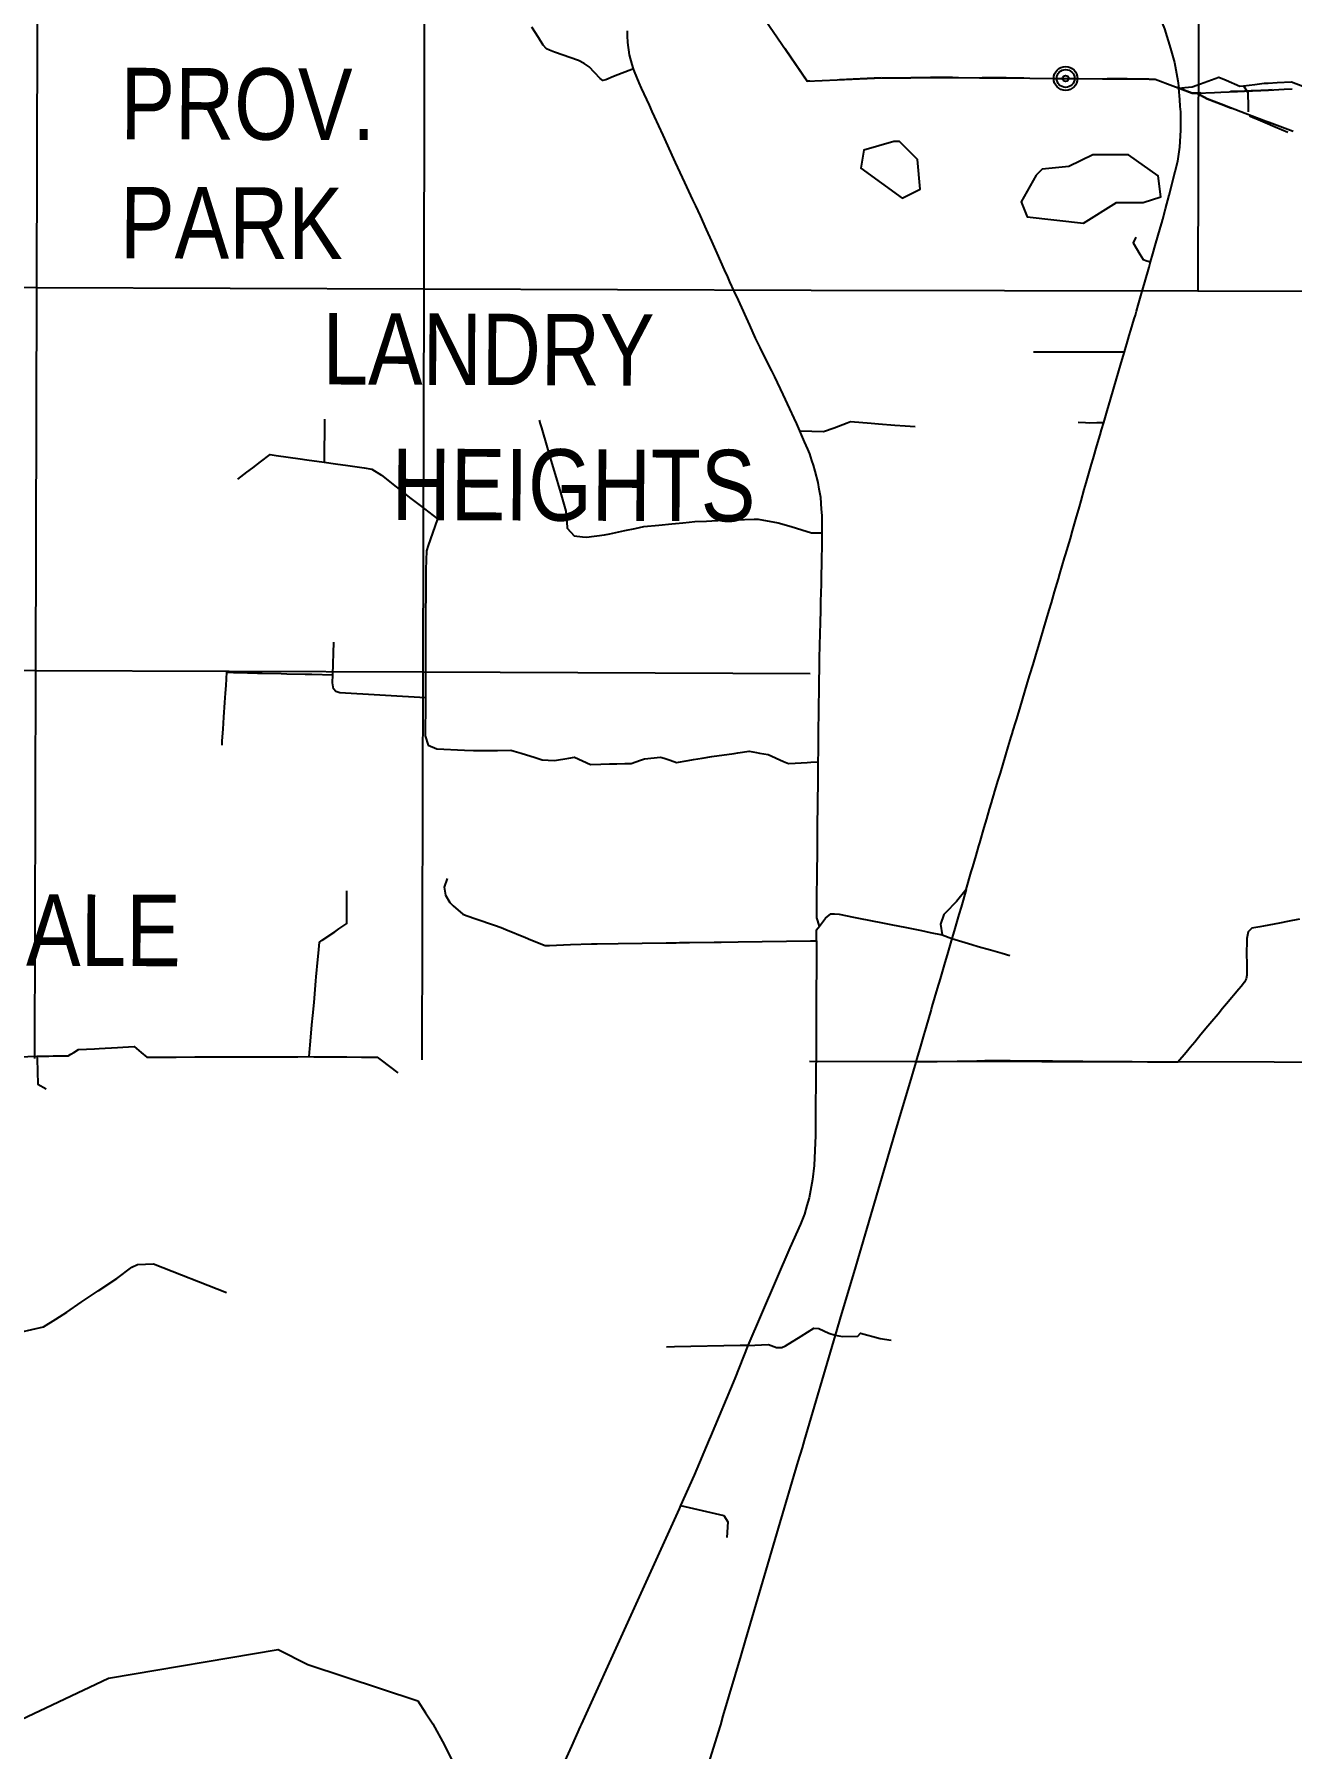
# Model space of a CAD drawing. Extents: x 408473 to 428843, y 6046006 to 6059852.
# Drawn here: x 422446.6 to 422552.1, y 6051537.5 to 6051681.3 of the extents above; entities that cross this region are included whole.
import ezdxf
from ezdxf.enums import TextEntityAlignment as Align

# ---------------------------------------------------------------- set-up
doc = ezdxf.new("R2010")
doc.units = 0
doc.header["$LTSCALE"] = 5
for name, color, linetype in [('10', 1, 'Continuous'), ('15', 37, 'Continuous'), ('27', 7, 'Continuous'), ('33', 20, 'Continuous'), ('35', 37, 'Continuous'), ('36', 37, 'Continuous'), ('42', 7, 'Continuous'), ('PATTERN_CLASS', 7, 'Continuous'), ('T-WATER', 160, 'Continuous')]:
    doc.layers.add(name, color=color, linetype=linetype)
doc.layers.add('2', color=7, linetype='Continuous', true_color=0x6e6e6e)
doc.layers.add('4', color=7, linetype='Continuous', true_color=0x8c8c8c)
doc.styles.add('80', font='ARIALN.TTF', dxfattribs={"height": 10})

msp = doc.modelspace()

# ---------------------------------------------------------------- linework, layer by layer
at = {"layer": '2', "linetype": 'Continuous', "flags": 128}
msp.add_lwpolyline([(422511.638, 6051595.16), (422706.484, 6051594.901)], dxfattribs=at)
at = {"layer": '27', "linetype": 'Continuous', "flags": 128}
for points in [[(422518.707, 6051672.299), (422516.209, 6051671.567), (422515.951, 6051670.071), (422519.429, 6051667.553), (422520.929, 6051668.292), (422520.694, 6051670.789), (422519.206, 6051672.296), (422518.707, 6051672.299)], [(422530.663, 6051669.477), (422529.403, 6051667.239), (422529.895, 6051665.988), (422534.63, 6051665.459), (422537.383, 6051667.188), (422539.628, 6051667.174), (422541.127, 6051667.664), (422540.887, 6051669.412), (422538.403, 6051671.175), (422535.411, 6051671.194), (422533.41, 6051670.209), (422531.164, 6051669.973), (422530.663, 6051669.477)]]:
    msp.add_lwpolyline(points, dxfattribs=at)
at = {"layer": '33', "linetype": 'Continuous', "flags": 128}
for points in [[(422524.196, 6051699.301), (422526.728, 6051697.503), (422530.148, 6051695.003), (422534.016, 6051692.196), (422535.123, 6051691.286), (422536.395, 6051689.96), (422537.366, 6051688.856), (422538.085, 6051687.913), (422539.036, 6051686.588), (422539.86, 6051685.187), (422540.461, 6051683.981), (422540.888, 6051683.031), (422541.411, 6051681.749), (422541.923, 6051680.086), (422542.252, 6051678.915), (422542.531, 6051677.396), (422542.611, 6051676.775)], [(422540.26, 6051662.201), (422540.457, 6051662.891), (422540.651, 6051663.569), (422541.091, 6051665.103), (422541.199, 6051665.482), (422541.28, 6051665.791), (422541.506, 6051666.66), (422541.802, 6051667.801), (422542.319, 6051669.789), (422542.542, 6051670.647), (422542.655, 6051671.421), (422542.713, 6051671.818), (422542.794, 6051673.242), (422542.792, 6051673.818), (422542.783, 6051674.799), (422542.744, 6051675.243), (422542.695, 6051675.813), (422542.611, 6051676.775)], [(422538.068, 6051654.654), (422538.387, 6051655.735), (422538.471, 6051656.021), (422538.606, 6051656.479), (422538.889, 6051657.44), (422538.979, 6051657.747), (422539.07, 6051658.058), (422539.221, 6051658.571), (422539.334, 6051658.967), (422539.503, 6051659.556), (422539.773, 6051660.502), (422540.136, 6051661.769), (422540.26, 6051662.201)], [(422536.327, 6051648.745), (422536.608, 6051649.701), (422536.752, 6051650.186), (422537.092, 6051651.343), (422537.201, 6051651.712), (422537.541, 6051652.867), (422537.794, 6051653.724), (422537.991, 6051654.391), (422538.068, 6051654.654)], [(422524.79, 6051609.576), (422525.218, 6051611.04), (422525.348, 6051611.483), (422525.626, 6051612.434), (422525.861, 6051613.239), (422525.936, 6051613.494), (422526.307, 6051614.766), (422526.524, 6051615.505), (422526.754, 6051616.293), (422526.912, 6051616.833), (422527.007, 6051617.155), (422527.116, 6051617.517), (422527.205, 6051617.815), (422527.48, 6051618.731), (422527.661, 6051619.333), (422528.116, 6051620.851), (422528.323, 6051621.54), (422528.572, 6051622.369), (422528.646, 6051622.616), (422528.742, 6051622.938), (422528.927, 6051623.552), (422529.028, 6051623.887), (422529.337, 6051624.915), (422529.484, 6051625.404), (422529.94, 6051626.922), (422530.136, 6051627.576), (422530.396, 6051628.44), (422530.657, 6051629.307), (422530.741, 6051629.587), (422530.852, 6051629.957), (422531.112, 6051630.822), (422531.194, 6051631.098), (422531.306, 6051631.477), (422531.755, 6051633.001), (422531.935, 6051633.611), (422532.205, 6051634.525), (422532.529, 6051635.622), (422532.655, 6051636.048), (422533.048, 6051637.38), (422533.123, 6051637.634), (422533.527, 6051639.001), (422533.71, 6051639.645), (422533.991, 6051640.632), (422534.283, 6051641.656), (422534.428, 6051642.168), (422534.696, 6051643.106), (422534.78, 6051643.4), (422534.857, 6051643.667), (422535.309, 6051645.233), (422535.437, 6051645.678), (422535.751, 6051646.764), (422536.018, 6051647.689), (422536.139, 6051648.11), (422536.327, 6051648.745)], [(422524.79, 6051609.576), (422524.357, 6051608.094), (422524.172, 6051607.46), (422523.773, 6051606.095), (422523.586, 6051605.457)], [(422523.586, 6051605.457), (422523.183, 6051604.077), (422522.996, 6051603.437), (422522.594, 6051602.064), (422522.359, 6051601.26), (422521.92, 6051599.756), (422521.844, 6051599.497), (422521.397, 6051597.97), (422521.232, 6051597.403), (422520.951, 6051596.443), (422520.644, 6051595.392), (422520.56, 6051595.105), (422520.552, 6051595.077)], [(422520.552, 6051595.077), (422519.97, 6051593.104), (422519.367, 6051591.059), (422518.842, 6051589.28), (422518.499, 6051588.115), (422515.354, 6051577.449), (422514.342, 6051574.019), (422513.807, 6051572.201)], [(422513.807, 6051572.201), (422511.199, 6051563.357), (422511.021, 6051562.755), (422510.681, 6051561.602), (422509.029, 6051556), (422506.256, 6051546.594), (422505.886, 6051545.339), (422504.391, 6051540.271), (422504.171, 6051539.524)], [(422504.171, 6051539.524), (422504.144, 6051539.435), (422504.113, 6051539.336), (422503.166, 6051536.291), (422502.537, 6051534.185), (422500.214, 6051526.402), (422499.937, 6051525.472), (422498.773, 6051521.571)]]:
    msp.add_lwpolyline(points, dxfattribs=at)
at = {"layer": '35', "linetype": 'Continuous', "flags": 128}
for points in [[(422496.891, 6051678.397), (422496.783, 6051678.761), (422496.548, 6051679.554), (422496.416, 6051680.589), (422496.392, 6051681.167), (422496.382, 6051681.585)], [(422510.831, 6051648.031), (422510.577, 6051648.619), (422510.356, 6051649.101), (422510, 6051649.878), (422509.445, 6051651.079), (422508.726, 6051652.554), (422508.48, 6051653.054), (422508.269, 6051653.486), (422507.51, 6051655.03), (422507.13, 6051655.805), (422506.629, 6051656.903), (422505.679, 6051658.984), (422505.326, 6051659.757), (422504.977, 6051660.537), (422504.787, 6051660.962), (422504.525, 6051661.547), (422503.901, 6051662.94), (422503.449, 6051663.951), (422503.016, 6051664.917), (422502.505, 6051666.058), (422502.113, 6051666.895), (422501.872, 6051667.41), (422501.188, 6051668.872), (422500.407, 6051670.541), (422500.266, 6051670.848), (422499.363, 6051672.826), (422498.643, 6051674.402), (422498.46, 6051674.803), (422498.216, 6051675.336), (422497.556, 6051676.78), (422497.37, 6051677.208), (422496.961, 6051678.163), (422496.891, 6051678.397)], [(422542.611, 6051676.775), (422543.135, 6051676.824), (422543.744, 6051676.88), (422544.131, 6051677.019), (422544.744, 6051677.239), (422545.989, 6051677.686), (422546.588, 6051677.431), (422547.745, 6051676.939), (422548.042, 6051676.974)], [(422548.042, 6051676.974), (422548.414, 6051676.396), (422548.424, 6051675.944), (422548.43, 6051675.671), (422548.45, 6051674.789)], [(422512.711, 6051639.475), (422512.699, 6051640.943), (422512.658, 6051641.479), (422512.584, 6051642.457), (422512.536, 6051642.737), (422512.464, 6051643.156), (422512.368, 6051643.709), (422512.135, 6051644.662), (422511.978, 6051645.143), (422511.845, 6051645.551), (422511.663, 6051646.109), (422511.495, 6051646.497), (422511.224, 6051647.123), (422510.97, 6051647.71), (422510.831, 6051648.031)], [(422512.38, 6051620.281), (422512.389, 6051621.176), (422512.399, 6051622.193), (422512.408, 6051623.175), (422512.421, 6051624.126), (422512.436, 6051625.173), (422512.448, 6051626.053), (422512.464, 6051627.172), (422512.476, 6051627.98), (422512.492, 6051629.104), (422512.512, 6051629.899), (422512.544, 6051631.17), (422512.56, 6051631.806), (422512.592, 6051633.169), (422512.605, 6051633.716), (422512.64, 6051635.168), (422512.651, 6051635.626), (422512.687, 6051637.167), (422512.719, 6051638.496), (422512.711, 6051639.475)], [(422462.374, 6051621.662), (422462.399, 6051622.033), (422462.466, 6051623.016), (422462.535, 6051624.034), (422462.618, 6051625.255), (422462.671, 6051626.035), (422462.715, 6051626.685), (422462.79, 6051627.783), (422463.339, 6051627.77), (422463.631, 6051627.763), (422465.338, 6051627.723), (422465.727, 6051627.714), (422467.337, 6051627.676), (422467.823, 6051627.665), (422469.336, 6051627.629), (422469.919, 6051627.616), (422471.66, 6051627.574)], [(422512.476, 6051606.493), (422512.254, 6051607.188), (422512.268, 6051608.645), (422512.273, 6051609.186), (422512.287, 6051610.58), (422512.293, 6051611.184), (422512.305, 6051612.516), (422512.312, 6051613.183), (422512.324, 6051614.451), (422512.331, 6051615.181), (422512.343, 6051616.387), (422512.35, 6051617.18), (422512.361, 6051618.322), (422512.37, 6051619.178), (422512.38, 6051620.281)], [(422469.676, 6051595.552), (422469.737, 6051596.227), (422469.763, 6051596.512), (422469.918, 6051598.229), (422469.99, 6051599.015), (422470.089, 6051600.107), (422470.251, 6051601.905), (422470.281, 6051602.233), (422470.414, 6051603.703), (422470.462, 6051604.235), (422470.546, 6051605.154), (422470.775, 6051605.311), (422471.827, 6051606.031), (422472.181, 6051606.273), (422472.851, 6051606.731), (422472.849, 6051607.236), (422472.846, 6051608.286), (422472.844, 6051609.195), (422472.843, 6051609.453)], [(422524.79, 6051609.576), (422523.967, 6051608.564), (422523.722, 6051608.307), (422523.303, 6051607.869), (422522.919, 6051607.466), (422522.63, 6051606.674), (422522.766, 6051605.776)], [(422512.476, 6051606.493), (422513, 6051607.165), (422513.445, 6051607.52), (422513.75, 6051607.522), (422514.142, 6051607.498), (422515.342, 6051607.258), (422515.756, 6051607.176), (422517.763, 6051606.775), (422518.46, 6051606.636), (422519.77, 6051606.374), (422521.045, 6051606.12), (422521.778, 6051605.973), (422522.766, 6051605.776)], [(422552.752, 6051607.082), (422551.726, 6051606.875), (422551.063, 6051606.742), (422549.737, 6051606.508), (422549.412, 6051606.452), (422548.757, 6051606.318), (422548.432, 6051606.016), (422548.318, 6051605.458), (422548.31, 6051604.015), (422548.322, 6051603.501), (422548.337, 6051602.835), (422548.328, 6051602.376), (422548.274, 6051602.085), (422548.141, 6051601.793), (422547.85, 6051601.427), (422547.67, 6051601.213), (422546.63, 6051599.981), (422546.292, 6051599.58), (422545.909, 6051599.126), (422545.38, 6051598.498), (422545.052, 6051598.11), (422544.478, 6051597.406), (422543.965, 6051596.777), (422543.583, 6051596.308), (422543.244, 6051595.908), (422542.528, 6051595.08), (422542.188, 6051595.081), (422540.767, 6051595.092), (422540.007, 6051595.098), (422538.705, 6051595.108), (422538.009, 6051595.113), (422536.644, 6051595.124), (422536.011, 6051595.129), (422534.582, 6051595.14), (422534.013, 6051595.145), (422532.521, 6051595.157), (422532.014, 6051595.161), (422530.519, 6051595.172), (422530.016, 6051595.176), (422528.793, 6051595.186), (422528.474, 6051595.188), (422528.018, 6051595.192), (422527.071, 6051595.199), (422526.751, 6051595.198), (422526.352, 6051595.19), (422526.02, 6051595.183), (422525.69, 6051595.177), (422524.023, 6051595.145), (422522.344, 6051595.112), (422521.938, 6051595.104), (422520.552, 6051595.077)], [(422512.236, 6051605.266), (422512.234, 6051604.771), (422512.227, 6051603.191), (422512.225, 6051602.825), (422512.218, 6051601.193), (422512.217, 6051600.88), (422512.21, 6051599.195), (422512.209, 6051598.934), (422512.202, 6051597.197), (422512.193, 6051595.116), (422512.192, 6051594.926), (422512.156, 6051589.877), (422512.149, 6051588.937), (422512.047, 6051586.42), (422511.894, 6051585.239), (422511.61, 6051583.716), (422511.424, 6051583.061), (422511.222, 6051582.35), (422510.882, 6051581.504), (422509.989, 6051579.507), (422506.47, 6051571.328)], [(422512.236, 6051605.266), (422512.245, 6051606.195)], [(422522.766, 6051605.776), (422523.586, 6051605.457)], [(422523.586, 6051605.457), (422525.265, 6051604.956), (422525.8, 6051604.803), (422526.818, 6051604.511), (422527.811, 6051604.227), (422528.44, 6051604.047)], [(422446.852, 6051595.588), (422447.84, 6051595.605), (422448.213, 6051595.612), (422449.473, 6051595.634), (422449.702, 6051595.769), (422449.943, 6051595.913), (422450.333, 6051596.143), (422451.666, 6051596.22), (422452.071, 6051596.244), (422453.594, 6051596.332), (422454.067, 6051596.359), (422455.009, 6051596.414), (422455.605, 6051595.904), (422456.064, 6051595.512), (422456.495, 6051595.513), (422458.082, 6051595.518), (422458.534, 6051595.519), (422460.08, 6051595.524), (422460.572, 6051595.525), (422462.077, 6051595.529), (422462.611, 6051595.531), (422464.075, 6051595.535), (422465.483, 6051595.539), (422466.687, 6051595.543), (422468.071, 6051595.547), (422468.726, 6051595.549), (422469.676, 6051595.552)], [(422439.64, 6051595.463), (422440.101, 6051595.471), (422442.098, 6051595.506), (422444.096, 6051595.541), (422446.093, 6051595.575), (422446.852, 6051595.588)], [(422469.676, 6051595.552), (422470.069, 6051595.548), (422470.777, 6051595.543), (422472.067, 6051595.532), (422472.84, 6051595.526), (422474.065, 6051595.516), (422474.902, 6051595.509), (422475.382, 6051595.505), (422475.719, 6051595.254)], [(422506.47, 6051571.328), (422505.389, 6051568.556), (422503.346, 6051563.692), (422503.241, 6051563.444), (422501.981, 6051560.444), (422500.836, 6051557.92)], [(422500.836, 6051557.92), (422500.705, 6051557.632), (422500.567, 6051557.328), (422496.099, 6051547.484), (422492.506, 6051539.553)], [(422492.506, 6051539.554), (422492.415, 6051539.366), (422491.672, 6051537.729), (422488.048, 6051529.739)]]:
    msp.add_lwpolyline(points, dxfattribs=at)
at = {"layer": '36', "linetype": 'Continuous', "flags": 128}
for points in [[(422496.891, 6051678.397), (422495.201, 6051677.752), (422494.577, 6051677.482), (422494.324, 6051677.415), (422494.091, 6051677.585), (422493.606, 6051678.095), (422493.159, 6051678.572), (422492.761, 6051678.844), (422492.275, 6051679.083), (422490.252, 6051679.8), (422489.843, 6051679.971), (422489.59, 6051680.073), (422489.319, 6051680.379), (422488.911, 6051681.025), (422488.369, 6051681.9)], [(422548.042, 6051676.974), (422548.992, 6051677.088), (422549.774, 6051677.182), (422550.12, 6051677.2), (422550.879, 6051677.239), (422552.068, 6051677.3), (422553.028, 6051676.928), (422553.436, 6051676.281), (422553.68, 6051674.562), (422553.751, 6051674.068), (422554.001, 6051672.302), (422554.07, 6051671.818), (422554.117, 6051671.487), (422554.296, 6051670.229), (422554.374, 6051669.675), (422554.622, 6051668.893), (422555.716, 6051668.393), (422556.173, 6051668.502)], [(422539.026, 6051664.288), (422538.799, 6051663.807), (422539.359, 6051662.851), (422539.625, 6051662.397), (422539.933, 6051662.302), (422540.26, 6051662.201)], [(422530.436, 6051654.647), (422531.588, 6051654.648), (422532.654, 6051654.649), (422533.631, 6051654.65), (422534.652, 6051654.651), (422535.673, 6051654.652), (422536.649, 6051654.652), (422537.716, 6051654.653), (422538.068, 6051654.654)], [(422470.957, 6051649.003), (422470.956, 6051648.202), (422470.954, 6051646.204), (422470.953, 6051645.399)], [(422488.975, 6051648.938), (422489.07, 6051648.615), (422489.163, 6051648.299), (422489.651, 6051646.631), (422489.956, 6051645.587), (422490.232, 6051644.646), (422490.75, 6051642.876), (422490.984, 6051642.076), (422491.214, 6051641.29), (422491.262, 6051640.674), (422491.283, 6051640.413), (422491.326, 6051639.864), (422491.895, 6051639.242), (422492.606, 6051639.149), (422492.93, 6051639.107), (422494.465, 6051639.327), (422494.908, 6051639.39), (422496.157, 6051639.663), (422497.028, 6051639.853), (422497.751, 6051640.011), (422499.02, 6051640.134), (422500.095, 6051640.238), (422500.703, 6051640.297), (422501.013, 6051640.327), (422501.542, 6051640.379), (422502.028, 6051640.426), (422503.008, 6051640.47), (422503.468, 6051640.491), (422505.004, 6051640.561), (422505.42, 6051640.58), (422507.001, 6051640.619), (422507.341, 6051640.627), (422509.005, 6051640.319), (422510.105, 6051640.011), (422511.017, 6051639.73), (422511.826, 6051639.481), (422512.711, 6051639.475)], [(422510.831, 6051648.031), (422511.852, 6051648.005), (422512.826, 6051647.981), (422513.721, 6051648.277), (422514.808, 6051648.708), (422515.091, 6051648.82), (422516.806, 6051648.683), (422517.438, 6051648.632), (422518.808, 6051648.523), (422519.669, 6051648.454), (422520.498, 6051648.388)], [(422534.194, 6051648.762), (422534.787, 6051648.734), (422535.135, 6051648.718), (422535.736, 6051648.732), (422536.327, 6051648.745)], [(422463.689, 6051643.995), (422464.448, 6051644.563), (422464.945, 6051644.936), (422465.593, 6051645.422), (422466.421, 6051646.042), (422466.919, 6051645.971), (422468.924, 6051645.687), (422469.489, 6051645.607), (422470.953, 6051645.399)], [(422470.953, 6051645.399), (422471.89, 6051645.266), (422472.933, 6051645.118), (422474.291, 6051644.926), (422474.937, 6051644.834), (422475.736, 6051644.315), (422476.969, 6051643.352), (422478.222, 6051642.374), (422479.003, 6051641.764), (422480.434, 6051640.647), (422480.021, 6051639.452), (422479.661, 6051638.411), (422479.513, 6051637.984), (422479.462, 6051636.408), (422479.461, 6051636.08), (422479.456, 6051634.41), (422479.456, 6051634.132), (422479.452, 6051633.005), (422479.451, 6051632.412), (422479.445, 6051630.414), (422479.44, 6051628.416), (422479.434, 6051626.418), (422479.432, 6051625.656)], [(422471.66, 6051627.574), (422471.764, 6051630.323)], [(422479.432, 6051625.656), (422472.264, 6051626.07), (422471.923, 6051626.173), (422471.736, 6051626.396), (422471.635, 6051626.891), (422471.66, 6051627.574)], [(422479.432, 6051625.656), (422479.428, 6051624.42), (422479.425, 6051623.283), (422479.423, 6051622.443), (422479.677, 6051621.66), (422480.4, 6051621.378), (422482.717, 6051621.249), (422483.468, 6051621.237), (422484.608, 6051621.217), (422485.466, 6051621.237), (422486.591, 6051621.262), (422486.889, 6051621.171), (422487.469, 6051620.992), (422488.63, 6051620.634), (422489.229, 6051620.449), (422489.716, 6051620.423), (422490.262, 6051620.394), (422491.474, 6051620.595), (422491.923, 6051620.67), (422493.286, 6051620.066), (422494.158, 6051620.086), (422494.872, 6051620.102), (422495.481, 6051620.116), (422496.155, 6051620.131), (422496.697, 6051620.144), (422497.473, 6051620.406), (422497.798, 6051620.515), (422499.145, 6051620.676), (422499.467, 6051620.571), (422499.95, 6051620.412), (422500.505, 6051620.231), (422501.469, 6051620.396), (422501.929, 6051620.475), (422502.64, 6051620.597), (422503.459, 6051620.712), (422505.33, 6051620.976), (422505.644, 6051621.022), (422506.595, 6051621.163), (422507.194, 6051621.058), (422507.448, 6051621.013), (422508.189, 6051620.882), (422509.462, 6051620.311), (422509.873, 6051620.127), (422510.436, 6051620.162), (422511.462, 6051620.225), (422511.767, 6051620.243), (422512.38, 6051620.281)], [(422481.253, 6051610.48), (422481.008, 6051609.763), (422481.121, 6051609.1), (422481.492, 6051608.483), (422481.768, 6051608.197), (422482.577, 6051607.499), (422482.939, 6051607.364), (422483.653, 6051607.097), (422485.23, 6051606.571), (422485.779, 6051606.387), (422486.178, 6051606.223), (422487.822, 6051605.546), (422488.269, 6051605.362), (422489.488, 6051604.86), (422489.835, 6051604.874), (422491.605, 6051604.945), (422493.371, 6051605.016), (422493.828, 6051605.022), (422495.589, 6051605.046), (422497.606, 6051605.072), (422499.622, 6051605.099), (422500.474, 6051605.11), (422500.745, 6051605.114), (422501.14, 6051605.119), (422501.579, 6051605.125), (422503.656, 6051605.152), (422504.234, 6051605.16), (422505.672, 6051605.179), (422507.689, 6051605.206), (422509.706, 6051605.232), (422511.721, 6051605.259), (422512.236, 6051605.266)], [(422512.245, 6051606.195), (422512.476, 6051606.493)], [(422446.852, 6051595.588), (422446.858, 6051595.364), (422446.917, 6051593.233), (422447.622, 6051592.861)], [(422475.719, 6051595.254), (422477.125, 6051594.208)], [(422431.898, 6051570.418), (422432.078, 6051570.435), (422432.754, 6051570.095), (422433.373, 6051570.354), (422435.415, 6051571.179), (422436.322, 6051571.455), (422436.551, 6051571.491), (422439.707, 6051571.999), (422440.563, 6051571.7), (422441.247, 6051571.603), (422441.835, 6051571.662), (422444.469, 6051572.229), (422447.391, 6051572.894), (422448.446, 6051573.526), (422449.357, 6051574.118), (422450.559, 6051574.966), (422451.977, 6051575.9), (422453.563, 6051576.953), (422454.821, 6051577.884), (422455.295, 6051578.123), (422456.618, 6051578.188), (422462.739, 6051575.774)], [(422506.47, 6051571.328), (422508.214, 6051571.41), (422508.891, 6051571.172), (422509.117, 6051571.159), (422509.335, 6051571.173), (422509.622, 6051571.297), (422510.936, 6051572.107), (422512.018, 6051572.77), (422512.435, 6051572.762), (422513.26, 6051572.364), (422513.807, 6051572.201)], [(422513.807, 6051572.201), (422514.415, 6051572.086), (422515.702, 6051572.107), (422515.932, 6051572.357), (422517.582, 6051571.923), (422518.493, 6051571.767)], [(422506.47, 6051571.328), (422505.841, 6051571.338), (422500.333, 6051571.212), (422499.663, 6051571.183)], [(422500.836, 6051557.92), (422504.462, 6051557.067), (422504.799, 6051556.547), (422504.721, 6051555.217)]]:
    msp.add_lwpolyline(points, dxfattribs=at)
at = {"layer": '4', "linetype": 'Continuous', "flags": 128}
for points in [[(422446.896, 6051692.604), (422446.815, 6051660.069)], [(422479.37, 6051692.483), (422479.295, 6051659.949)], [(422544.288, 6051692.318), (422544.229, 6051659.784)], [(422414.335, 6051660.19), (422446.815, 6051660.069)], [(422446.815, 6051660.069), (422446.734, 6051627.936)], [(422446.815, 6051660.069), (422479.295, 6051659.949)], [(422479.295, 6051659.949), (422479.221, 6051627.815)], [(422479.295, 6051659.949), (422511.775, 6051659.828)], [(422511.775, 6051659.828), (422544.229, 6051659.784)], [(422544.229, 6051659.784), (422576.683, 6051659.74)], [(422414.248, 6051628.057), (422446.734, 6051627.936)], [(422446.734, 6051627.936), (422446.653, 6051595.402)], [(422446.734, 6051627.936), (422479.221, 6051627.815)], [(422479.221, 6051627.815), (422479.145, 6051595.281)], [(422479.221, 6051627.815), (422511.707, 6051627.694)]]:
    msp.add_lwpolyline(points, dxfattribs=at)
at = {"layer": '42', "linetype": 'Continuous', "flags": 128}
for points in [[(422511.663, 6051677.356), (422511.45, 6051677.346), (422509.6, 6051680.057)], [(422515.903, 6051677.55), (422514.157, 6051677.47)], [(422517.649, 6051677.629), (422515.903, 6051677.55)], [(422523.641, 6051677.666), (422522.967, 6051677.672), (422522.457, 6051677.668), (422522.138, 6051677.666), (422521.809, 6051677.663), (422520.146, 6051677.651)], [(422529.633, 6051677.617), (422528.133, 6051677.629), (422526.138, 6051677.646)], [(422540.119, 6051677.53), (422538.29, 6051677.545), (422536.624, 6051677.559)], [(422544.146, 6051676.357), (422543.756, 6051676.34), (422542.487, 6051676.823)], [(422544.459, 6051676.371), (422544.146, 6051676.357), (422545.003, 6051675.866), (422546.165, 6051675.424), (422546.96, 6051675.122), (422547.054, 6051675.087)], [(422548.7, 6051676.555), (422548.138, 6051676.53), (422547.557, 6051676.505), (422546.954, 6051676.479)], [(422550.446, 6051676.63), (422550.134, 6051676.617), (422549.513, 6051676.59), (422548.7, 6051676.555)], [(422548.55, 6051674.461), (422548.867, 6051674.324), (422549.071, 6051674.236), (422549.857, 6051673.896), (422550.707, 6051673.529), (422551.759, 6051673.074)]]:
    msp.add_lwpolyline(points, dxfattribs=at)
at = {"layer": '42', "linetype": 'Continuous'}
for radius in [0.999, 0.749, 0.25]:
    msp.add_circle((422533.128, 6051677.588), radius, dxfattribs=at)
at = {"layer": 'PATTERN_CLASS', "linetype": 'Continuous', "flags": 128}
for points in [[(422503.673, 6051688.745), (422511.45, 6051677.346), (422517.751, 6051677.634), (422518.143, 6051677.637), (422519.78, 6051677.649), (422520.141, 6051677.651), (422521.809, 6051677.663), (422522.138, 6051677.666), (422522.457, 6051677.668), (422522.967, 6051677.672), (422524.136, 6051677.662), (422525.915, 6051677.647), (422526.135, 6051677.646), (422528.133, 6051677.629), (422530.131, 6051677.613), (422532.155, 6051677.596), (422532.969, 6051677.589), (422534.128, 6051677.58), (422536.228, 6051677.562), (422538.29, 6051677.545), (422540.123, 6051677.53), (422540.353, 6051677.528), (422540.637, 6051677.526), (422542.134, 6051676.957), (422543.756, 6051676.34), (422544.146, 6051676.357)], [(422552.211, 6051673.126), (422550.196, 6051673.892), (422549.962, 6051673.981), (422548.18, 6051674.658), (422546.96, 6051675.122), (422546.165, 6051675.424), (422545.003, 6051675.866), (422544.146, 6051676.357), (422545.602, 6051676.42), (422546.142, 6051676.444), (422547.557, 6051676.505), (422548.138, 6051676.53), (422549.513, 6051676.59), (422550.134, 6051676.617), (422551.469, 6051676.675), (422552.13, 6051676.704)]]:
    msp.add_lwpolyline(points, dxfattribs=at)
at = {"layer": 'T-WATER', "linetype": 'Continuous', "flags": 128}
for points in [[(422445.003, 6051539.7), (422452.855, 6051543.438), (422467.089, 6051545.844), (422469.576, 6051544.58), (422478.787, 6051541.526), (422479.452, 6051540.515), (422480.052, 6051539.602)], [(422480.052, 6051539.602), (422481.035, 6051537.798), (422482.516, 6051534.797), (422483.488, 6051529.801)]]:
    msp.add_lwpolyline(points, dxfattribs=at)

# ---------------------------------------------------------------- texts
at = {"layer": '10', "linetype": 'Continuous', "style": '80'}
for s, p in [('LANDRY', (422498.656, 6051657.809)), ('HEIGHTS', (422507.122, 6051646.429)), ('GROVEDALE', (422458.928, 6051609.121))]:
    msp.add_text(s, height=5.9923, rotation=359.77381, dxfattribs=at).set_placement(p, align=Align.TOP_RIGHT)
at = {"layer": '15', "linetype": 'Continuous', "style": '80'}
for s, p in [('PROV.', (422453.851, 6051672.493)), ('PARK', (422453.814, 6051662.506))]:
    msp.add_text(s, height=5.9923, rotation=359.78694, dxfattribs=at).set_placement(p)

doc.saveas('drawing.dxf')
